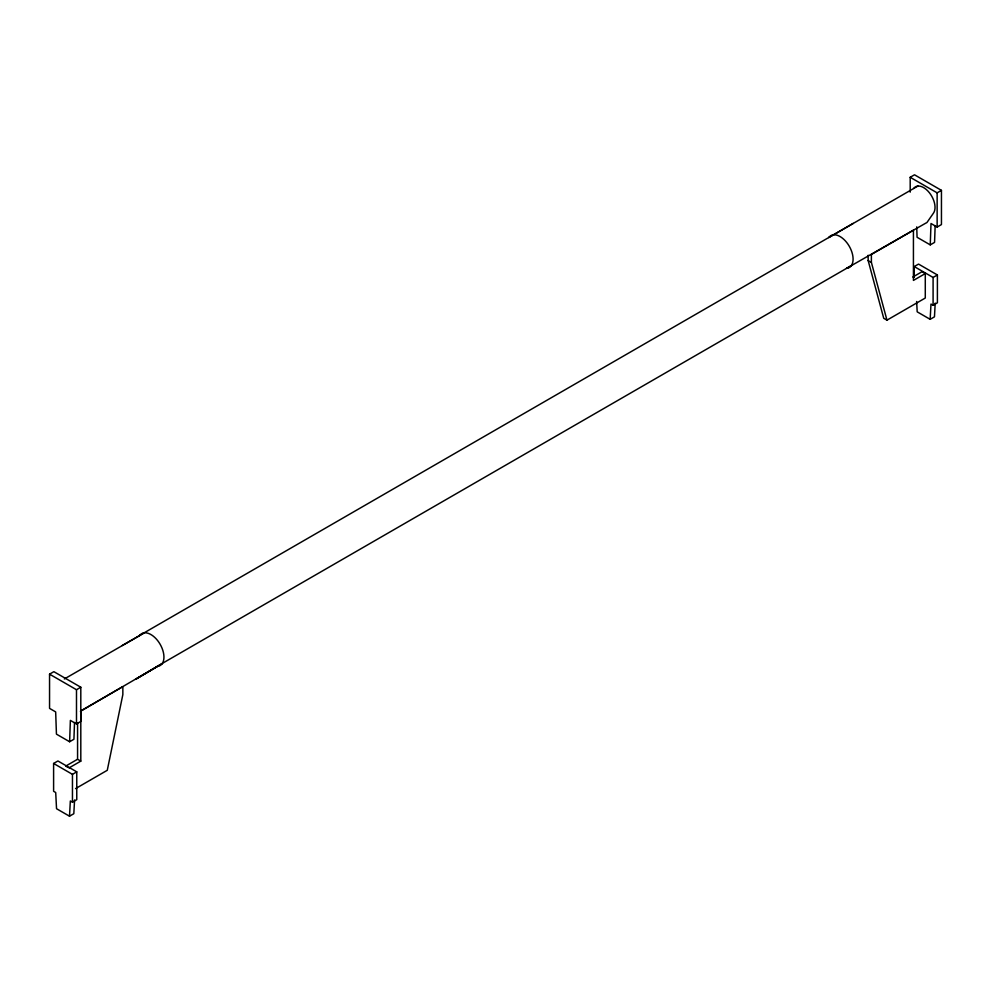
<?xml version="1.0" encoding="UTF-8"?>
<svg xmlns="http://www.w3.org/2000/svg" width="991" height="991" viewBox="0 0 991 991"><rect width="100%" height="100%" fill="white"/><g stroke="black" fill="none" stroke-linecap="round" stroke-linejoin="round"><path stroke-width="1.49" d="M69.618 741.751L70.373 720.395L76.493 723.925L80.804 721.448L80.804 687.234L53.861 671.675L49.55 674.165L49.55 708.379L55.669 711.91L56.437 734.145L69.618 741.751L73.929 739.261L74.523 722.489M75.564 788.613L107.276 770.292L122.847 694.592L122.847 686.639L80.804 710.906L80.804 761.125L77.571 759.255L77.571 722.736M912.822 277.034L922.051 271.707L925.284 273.566L925.284 298.031L886.957 320.155L883.724 318.284L868.153 260.559L868.153 255.257M916.725 226.889L917.071 237.27L930.252 244.876L931.007 223.508L937.139 227.05L941.45 224.561L941.45 190.359L914.507 174.8L910.196 177.29L910.196 192.155M935.157 225.601L934.563 242.386L930.252 244.876M69.506 816.2L70.336 800.951L72.454 802.165L76.765 799.675L76.765 771.853L57.912 760.977L53.601 763.466L53.601 791.289L55.707 792.503L56.537 808.718L69.506 816.2L73.817 813.71L74.573 799.985M916.65 301.512L917.183 311.831L930.153 319.325L930.983 304.064L933.088 305.278L937.399 302.788L937.399 274.965L918.546 264.089L914.235 266.567L914.235 277.393M935.207 303.11L934.463 316.835L930.153 319.325M122.178 645.575L139.657 635.565A18.408 10.628 60 0 1 160.133 644.274A18.408 10.628 60 0 1 157.433 666.361L80.395 711.352M157.433 666.361L135.668 679.281L162.202 663.611M853.239 223.384L139.533 635.491M917.901 186.048L828.798 237.555A18.408 10.628 60 0 1 849.275 246.264A18.408 10.628 60 0 1 846.587 268.35L926.052 222.987A5.872 3.394 60 0 0 927.204 222.157L933.522 213.053A16.153 9.328 60 0 0 929.31 192.638A16.153 9.328 60 0 0 913.727 188.451M64.328 678.984L144.413 632.815M49.55 674.165L76.493 689.724L80.804 687.234M910.196 177.29L937.139 192.849L941.45 190.359M157.321 666.286L851.343 265.6M77.571 759.255L65.716 766.105L67.871 767.344M68.949 767.963L80.804 761.125M925.284 273.566L913.429 280.416L913.429 230.197L871.386 254.464L871.386 262.429L886.957 320.155M53.601 763.466L72.454 774.343L76.765 771.853M914.235 266.567L933.088 277.455L937.399 274.965M868.153 260.559L871.386 262.429M937.139 192.849L937.139 227.05M933.088 277.455L933.088 305.278M76.493 689.724L76.493 723.925M72.454 774.343L72.454 802.165"/></g></svg>
